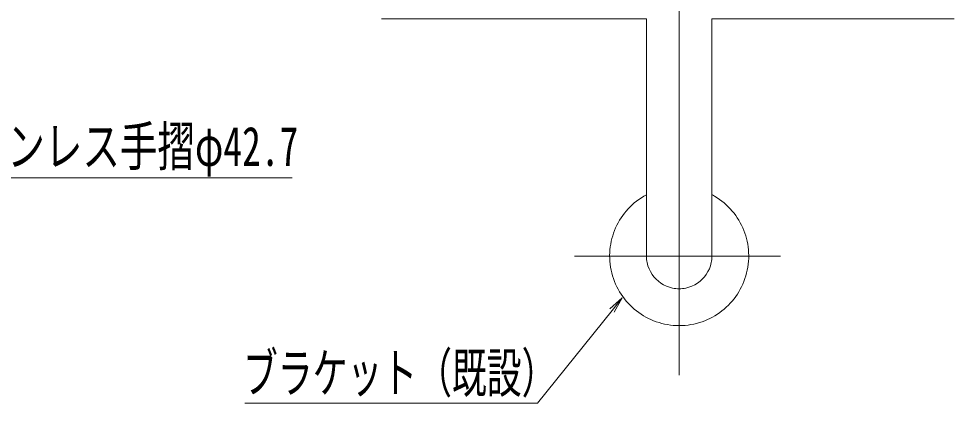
# Model space of a CAD drawing. Units: millimetres, scale not verified. Extents: x -800 to 800, y -554 to 554.
# Drawn here: x -184.9 to 43.8, y 308 to 402 of the extents above; entities that cross this region are included whole.
import ezdxf
from ezdxf.enums import TextEntityAlignment as Align

# ---------------------------------------------------------------- set-up
doc = ezdxf.new("R2010")
doc.units = ezdxf.units.MM
doc.header["$LTSCALE"] = 5
doc.linetypes.add('LONG_CHAIN', pattern=[21, 18, -1, 1, -1])
doc.linetypes.add('LONG_DOUBLE_CHAIN', pattern=[21.8, 18, -1, 0.6, -0.6, 0.6, -1])
for name, color, linetype, lineweight in [('0-1_4手摺芯', 5, 'LONG_CHAIN', 9), ('0-6_3ブラケット', 4, 'LONG_DOUBLE_CHAIN', 9), ('0-9_4手摺（断面）', 4, 'LONG_DOUBLE_CHAIN', 9), ('1-8_6文字', 2, 'Continuous', 9)]:
    doc.layers.add(name, color=color, linetype=linetype, lineweight=lineweight)
doc.styles.add('ＭＳ ゴシック', font='')
doc.styles.get('ＭＳ ゴシック').set_extended_font_data('MS Gothic')

# ---------------------------------------------------------------- blocks, each defined once
blk = doc.blocks.new('MLeader7')
at = {"layer": '1-8_6文字'}
blk.add_line((-40.383, 331.136), (-37.358, 333.837), dxfattribs=at)
at = {"layer": '1-8_6文字', "color": 1}
blk.add_line((-59.536, 308.028), (-129.639, 308.028), dxfattribs=at)
at = {"layer": '1-8_6文字'}
blk.add_lwpolyline([(-39.344, 330.301), (-37.358, 333.837), (-39.863, 330.719)], dxfattribs=at)
at = {"layer": '1-8_6文字', "color": 1}
blk.add_lwpolyline([(-39.863, 330.719), (-58.096, 308.028), (-59.536, 308.028)], dxfattribs=at)
at = {"layer": '1-8_6文字', "style": 'ＭＳ ゴシック', "width": 0.65}
blk.add_text('ブラケット（既設）', height=9.604, dxfattribs=at).set_placement((-130.083, 307.778), align=Align.BOTTOM_LEFT)
blk = doc.blocks.new('MLeader20')
at = {"layer": '1-8_6文字'}
blk.add_line((-250.832, 402.537), (-252.337, 406.302), dxfattribs=at)
at = {"layer": '1-8_6文字', "color": 1}
blk.add_line((-224.718, 363.15), (-118.025, 363.15), dxfattribs=at)
at = {"layer": '1-8_6文字'}
blk.add_lwpolyline([(-249.692, 403.228), (-252.337, 406.302), (-250.262, 402.882)], dxfattribs=at)
at = {"layer": '1-8_6文字', "color": 1}
blk.add_lwpolyline([(-250.262, 402.882), (-226.158, 363.15), (-224.718, 363.15)], dxfattribs=at)
at = {"layer": '1-8_6文字', "style": 'ＭＳ ゴシック', "width": 0.7}
blk.add_text('既設ステンレス手摺φ42.7', height=9.604, dxfattribs=at).set_placement((-224.358, 363.155), align=Align.BOTTOM_LEFT)

msp = doc.modelspace()

# ---------------------------------------------------------------- linework, layer by layer
at = {"layer": '0-1_4手摺芯'}
for p, q in [((-23.437, 314.882), (-23.437, 458.98)), ((-48.998, 344.01), (1.351, 344.01))]:
    msp.add_line(p, q, dxfattribs=at)
at = {"layer": '0-6_3ブラケット'}
for p, q in [((-31.437, 402.01), (-31.437, 344.01)), ((-15.437, 402.01), (-15.437, 344.01))]:
    msp.add_line(p, q, dxfattribs=at)
for radius, start, end in [(17, 118.07249, 61.92751), (8, 180, 0)]:
    msp.add_arc((-23.437, 344.01), radius, start, end, dxfattribs=at)
at = {"layer": '0-9_4手摺（断面）'}
for p, q in [((-96.181, 402.01), (-31.437, 402.01)), ((-15.437, 402.01), (43.819, 402.01))]:
    msp.add_line(p, q, dxfattribs=at)

# ---------------------------------------------------------------- block references
at = {"layer": '1-8_6文字'}
for name in ['MLeader20', 'MLeader7']:
    msp.add_blockref(name, (0, 0), dxfattribs=at)

doc.saveas('drawing.dxf')
